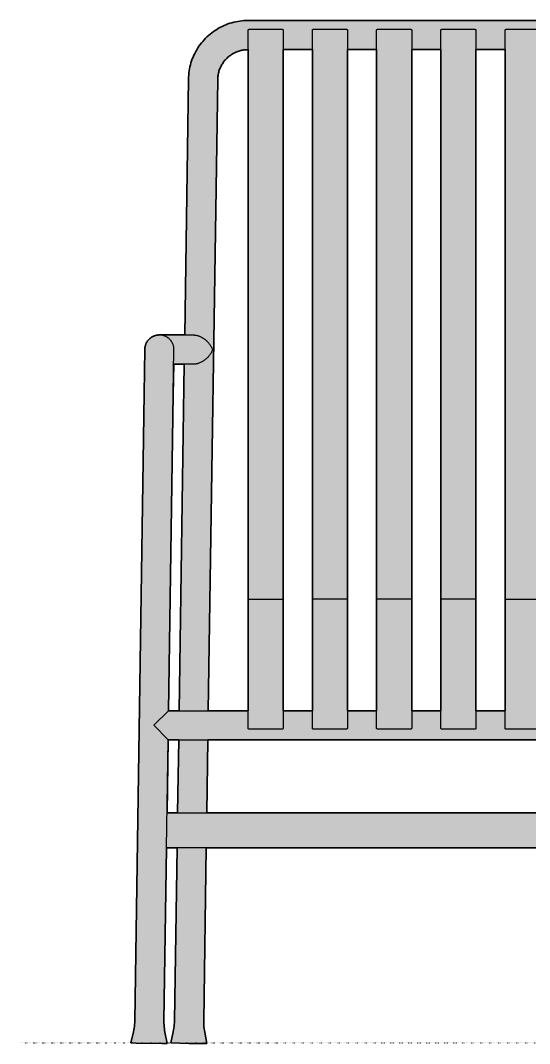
# Model space of a CAD drawing. Header units: millimetres. Extents: x 0 to 2086, y -1158 to 876.
# Drawn here: x 0 to 436, y -1 to 876 of the extents above; entities that cross this region are included whole.
import ezdxf

# ---------------------------------------------------------------- set-up
doc = ezdxf.new("R2010")
doc.units = ezdxf.units.MM
doc.linetypes.add('Dots', pattern=[1, 0, -1])
doc.layers.add('Blocks', color=7, linetype='Continuous')
doc.layers.add('Blocks$Fill', color=7, linetype='Continuous', true_color=0xffffff)
for name, color, linetype, lineweight, true_color in [('Blocks$Inner', 7, 'Continuous', 25, 0x007f00), ('Blocks$Outline', 7, 'Continuous', 35, 0xff3f3f), ('Groud', 7, 'Dots', 25, 0x243775)]:
    doc.layers.add(name, color=color, linetype=linetype, lineweight=lineweight, true_color=true_color)

# ---------------------------------------------------------------- blocks, each defined once
blk = doc.blocks.new('Palissade Lounge Chair High Front')
at = {"layer": 'Blocks$Fill'}
h = blk.add_hatch(color=256, dxfattribs=at)
h.paths.add_polyline_path([(194.78, 875.7), (719.78, 875.7), (721.54, 875.67), (723.3, 875.58), (725.06, 875.43), (726.81, 875.22), (728.55, 874.94), (730.28, 874.61), (732, 874.22), (733.71, 873.77), (735.39, 873.25), (737.06, 872.69), (738.71, 872.06), (740.34, 871.38), (741.94, 870.64), (743.51, 869.85), (745.06, 869), (746.58, 868.1), (748.06, 867.15), (749.51, 866.14), (750.93, 865.09), (752.3, 863.99), (753.64, 862.84), (754.94, 861.65), (756.2, 860.41), (757.41, 859.13), (758.58, 857.81), (759.7, 856.45), (760.77, 855.05), (761.79, 853.61), (762.77, 852.14), (763.69, 850.64), (764.56, 849.11), (765.38, 847.55), (766.14, 845.96), (766.85, 844.34), (767.5, 842.7), (768.09, 841.04), (768.63, 839.36), (769.11, 837.66), (769.52, 835.95), (769.88, 834.22), (770.18, 832.49), (770.42, 830.74), (770.6, 828.99), (770.72, 827.23), (770.77, 825.46), (774.02, 606.34), (792.07, 606.34), (795.52, 606.34), (795.71, 606.34), (796.07, 606.33), (796.44, 606.32), (796.8, 606.29), (797.17, 606.25), (797.53, 606.2), (797.95, 606.13), (798.37, 606.05), (798.79, 605.95), (799.21, 605.84), (799.62, 605.71), (800.02, 605.57), (800.42, 605.41), (800.82, 605.24), (801.21, 605.06), (801.59, 604.87), (801.97, 604.66), (802.34, 604.44), (802.7, 604.2), (803.05, 603.96), (803.39, 603.7), (803.73, 603.43), (804.05, 603.15), (804.37, 602.85), (804.67, 602.55), (804.97, 602.24), (805.25, 601.91), (805.52, 601.58), (805.78, 601.24), (806.03, 600.89), (806.27, 600.53), (806.49, 600.16), (806.7, 599.79), (806.9, 599.41), (807.08, 599.02), (807.26, 598.63), (807.41, 598.23), (807.56, 597.82), (807.69, 597.41), (807.8, 597), (807.9, 596.58), (807.99, 596.16), (808.06, 595.73), (808.12, 595.31), (808.17, 594.88), (808.19, 594.45), (808.21, 594.02), (808.77, 556.1), (816.74, 19.02), (816.79, 17.43), (816.9, 15.83), (817.06, 14.25), (817.28, 12.67), (817.55, 11.1), (817.87, 9.54), (820.02, 0.07), (820.02, 0.06), (820.02, 0.06), (820.01, 0.06), (820.01, 0.06), (820.01, 0.06), (820, 0.06), (820, 0.05), (819.99, 0.05), (819.99, 0.05), (819.97, 0.05), (819.96, 0.05), (819.92, 0.04), (819.88, 0.03), (819.76, 0.02), (819.42, 0), (818.93, -0.03), (815.48, -0.16), (793.57, -0.49), (790.11, -0.46), (789.62, -0.45), (789.28, -0.43), (789.17, -0.42), (789.12, -0.42), (789.09, -0.41), (789.07, -0.41), (789.06, -0.41), (789.05, -0.41), (789.05, -0.4), (789.04, -0.4), (789.04, -0.4), (789.04, -0.4), (789.03, -0.4), (789.03, -0.4), (789.03, -0.4), (789.02, -0.39), (789.03, -0.39), (790.89, 9.14), (791.17, 10.71), (791.39, 12.28), (791.56, 13.87), (791.68, 15.46), (791.74, 17.05), (791.74, 18.65), (789.54, 167.05), (780.54, 167.05), (782.74, 19.02), (782.79, 17.43), (782.9, 15.83), (783.06, 14.25), (783.27, 12.67), (783.55, 11.1), (783.87, 9.54), (786.02, 0.07), (778.27, -0.28), (770.52, -0.39), (762.77, -0.51), (755.02, -0.39), (756.89, 9.14), (757.17, 10.71), (757.39, 12.28), (757.56, 13.87), (757.68, 15.46), (757.74, 17.05), (757.74, 18.65), (755.54, 167.05), (568.07, 167.05), (557.28, 167.05), (357.28, 167.05), (346.49, 167.05), (159.02, 167.05), (156.82, 18.65), (156.82, 17.05), (156.88, 15.46), (157, 13.87), (157.17, 12.28), (157.39, 10.71), (157.67, 9.14), (159.54, -0.39), (151.79, -0.51), (144.04, -0.39), (136.28, -0.28), (128.54, 0.07), (130.69, 9.54), (131.01, 11.1), (131.28, 12.67), (131.5, 14.25), (131.66, 15.83), (131.77, 17.43), (131.82, 19.02), (134.02, 167.05), (125.02, 167.05), (122.82, 18.65), (122.82, 17.05), (122.88, 15.46), (122.99, 13.87), (123.16, 12.28), (123.39, 10.71), (123.67, 9.14), (125.53, -0.39), (125.53, -0.4), (125.53, -0.4), (125.53, -0.4), (125.52, -0.4), (125.52, -0.4), (125.51, -0.4), (125.51, -0.4), (125.5, -0.41), (125.5, -0.41), (125.49, -0.41), (125.47, -0.41), (125.44, -0.42), (125.39, -0.42), (125.28, -0.43), (124.94, -0.45), (124.45, -0.46), (120.99, -0.49), (99.07, -0.16), (95.62, -0.03), (95.14, 0), (94.8, 0.02), (94.68, 0.03), (94.64, 0.04), (94.6, 0.05), (94.59, 0.05), (94.57, 0.05), (94.57, 0.05), (94.56, 0.05), (94.56, 0.06), (94.55, 0.06), (94.55, 0.06), (94.55, 0.06), (94.54, 0.06), (94.54, 0.06), (94.54, 0.06), (94.54, 0.07), (96.69, 9.54), (97.01, 11.1), (97.28, 12.67), (97.5, 14.25), (97.66, 15.83), (97.77, 17.43), (97.82, 19.02), (105.79, 556.1), (106.35, 594.02), (106.37, 594.45), (106.39, 594.88), (106.44, 595.31), (106.49, 595.73), (106.57, 596.16), (106.65, 596.58), (106.76, 597), (106.87, 597.41), (107, 597.82), (107.15, 598.23), (107.3, 598.63), (107.47, 599.02), (107.66, 599.41), (107.86, 599.79), (108.07, 600.16), (108.29, 600.53), (108.53, 600.89), (108.78, 601.24), (109.04, 601.58), (109.31, 601.91), (109.59, 602.24), (109.89, 602.55), (110.19, 602.85), (110.51, 603.15), (110.83, 603.43), (111.17, 603.7), (111.51, 603.96), (111.86, 604.2), (112.22, 604.44), (112.59, 604.66), (112.97, 604.87), (113.35, 605.06), (113.74, 605.24), (114.13, 605.41), (114.54, 605.57), (114.94, 605.71), (115.35, 605.84), (115.77, 605.95), (116.18, 606.05), (116.61, 606.13), (117.03, 606.2), (117.39, 606.25), (117.76, 606.29), (118.12, 606.32), (118.48, 606.33), (118.85, 606.34), (122.49, 606.34), (140.53, 606.34), (143.79, 825.46), (143.84, 827.23), (143.96, 828.99), (144.14, 830.74), (144.38, 832.49), (144.68, 834.22), (145.03, 835.95), (145.45, 837.66), (145.93, 839.36), (146.47, 841.04), (147.06, 842.7), (147.71, 844.34), (148.42, 845.96), (149.18, 847.55), (150, 849.11), (150.87, 850.64), (151.79, 852.14), (152.76, 853.61), (153.79, 855.05), (154.86, 856.45), (155.98, 857.81), (157.15, 859.13), (158.36, 860.41), (159.62, 861.65), (160.92, 862.84), (162.26, 863.99), (163.63, 865.09), (165.05, 866.14), (166.5, 867.15), (167.98, 868.1), (169.5, 869), (171.05, 869.85), (172.62, 870.64), (174.22, 871.38), (175.85, 872.06), (177.5, 872.69), (179.16, 873.25), (180.85, 873.77), (182.56, 874.22), (184.28, 874.61), (186.01, 874.94), (187.75, 875.22), (189.5, 875.43), (191.26, 875.58), (193.02, 875.67)], flags=0)
h.paths.add_polyline_path([(135.39, 259.55), (126.39, 259.55), (125.46, 197.05), (134.46, 197.05)], flags=0)
h.paths.add_polyline_path([(135.76, 284.55), (140.16, 581.34), (131.17, 581.34), (130.79, 555.73), (126.76, 284.55)], flags=0)
h.paths.add_polyline_path([(788.17, 259.55), (779.17, 259.55), (780.1, 197.05), (789.1, 197.05)], flags=0)
h.paths.add_polyline_path([(778.8, 284.55), (787.8, 284.55), (783.77, 555.73), (783.39, 581.34), (774.4, 581.34)], flags=0)
h.paths.add_polyline_path([(753.8, 284.55), (745.78, 825.09), (745.75, 825.99), (745.69, 826.89), (745.6, 827.78), (745.47, 828.67), (745.32, 829.56), (745.14, 830.44), (744.93, 831.31), (744.68, 832.18), (744.41, 833.03), (744.11, 833.88), (743.77, 834.72), (743.41, 835.54), (743.03, 836.35), (742.61, 837.15), (742.17, 837.93), (741.7, 838.69), (741.2, 839.44), (740.68, 840.18), (740.13, 840.89), (739.56, 841.58), (738.96, 842.26), (738.34, 842.91), (737.7, 843.54), (737.04, 844.15), (736.36, 844.73), (735.66, 845.29), (734.94, 845.83), (734.2, 846.34), (733.44, 846.83), (732.67, 847.29), (731.88, 847.72), (731.08, 848.12), (730.26, 848.5), (729.43, 848.85), (728.59, 849.17), (727.74, 849.46), (726.88, 849.72), (726.01, 849.95), (725.13, 850.15), (724.25, 850.32), (723.36, 850.46), (722.47, 850.56), (721.58, 850.64), (720.68, 850.69), (719.78, 850.7), (719.78, 284.55)], flags=0)
h.paths.add_polyline_path([(664.78, 850.7), (664.78, 284.55), (689.78, 284.55), (689.78, 380.15), (689.78, 850.7)], flags=0)
h.paths.add_polyline_path([(634.78, 284.55), (634.78, 380.15), (634.78, 850.7), (609.78, 850.7), (609.78, 284.55)], flags=0)
h.paths.add_polyline_path([(579.78, 284.55), (579.78, 380.15), (579.78, 850.7), (554.78, 850.7), (554.78, 284.55)], flags=0)
h.paths.add_polyline_path([(524.78, 284.55), (524.78, 380.14), (524.78, 380.15), (524.78, 850.7), (499.78, 850.7), (499.78, 284.55)], flags=0)
h.paths.add_polyline_path([(469.78, 284.55), (469.78, 380.15), (469.78, 850.7), (444.78, 850.7), (444.78, 284.55)], flags=0)
h.paths.add_polyline_path([(389.78, 284.55), (414.78, 284.55), (414.78, 380.14), (414.78, 380.15), (414.78, 850.7), (389.78, 850.7)], flags=0)
h.paths.add_polyline_path([(359.78, 284.55), (359.78, 380.14), (359.78, 380.15), (359.78, 850.7), (334.78, 850.7), (334.78, 284.55)], flags=0)
h.paths.add_polyline_path([(279.78, 284.55), (304.78, 284.55), (304.78, 380.14), (304.78, 380.15), (304.78, 850.7), (279.78, 850.7)], flags=0)
h.paths.add_polyline_path([(224.78, 284.55), (249.78, 284.55), (249.78, 380.14), (249.78, 380.15), (249.78, 850.7), (224.78, 850.7)], flags=0)
h.paths.add_polyline_path([(194.78, 380.14), (194.78, 380.15), (194.78, 850.7), (193.88, 850.69), (192.98, 850.64), (192.09, 850.56), (191.2, 850.46), (190.31, 850.32), (189.42, 850.15), (188.55, 849.95), (187.68, 849.72), (186.82, 849.46), (185.97, 849.17), (185.13, 848.85), (184.3, 848.5), (183.48, 848.12), (182.68, 847.72), (181.89, 847.29), (181.12, 846.83), (180.36, 846.34), (179.62, 845.83), (178.9, 845.29), (178.2, 844.73), (177.52, 844.15), (176.86, 843.54), (176.21, 842.91), (175.6, 842.26), (175, 841.58), (174.43, 840.89), (173.88, 840.18), (173.36, 839.44), (172.86, 838.69), (172.39, 837.93), (171.95, 837.15), (171.53, 836.35), (171.14, 835.54), (170.78, 834.72), (170.45, 833.88), (170.15, 833.03), (169.88, 832.18), (169.63, 831.31), (169.42, 830.44), (169.24, 829.56), (169.08, 828.67), (168.96, 827.78), (168.87, 826.89), (168.81, 825.99), (168.78, 825.09), (160.76, 284.55), (194.78, 284.55)], flags=0)
h.paths.add_polyline_path([(159.46, 197.05), (346.49, 197.05), (357.28, 197.05), (557.28, 197.05), (568.07, 197.05), (755.09, 197.05), (754.17, 259.55), (160.39, 259.55)], flags=0)
at = {"layer": 'Blocks$Inner'}
for p, q in [((249.78, 850.7), (224.78, 850.7)), ((304.78, 850.7), (279.78, 850.7)), ((359.78, 850.7), (334.78, 850.7)), ((414.78, 850.7), (389.78, 850.7)), ((135.76, 284.55), (140.16, 581.34)), ((194.78, 380.15), (224.78, 380.15)), ((249.78, 284.55), (224.78, 284.55)), ((304.78, 284.55), (279.78, 284.55)), ((359.78, 284.55), (334.78, 284.55)), ((414.78, 284.55), (389.78, 284.55)), ((134.46, 197.05), (135.39, 259.55)), ((160.39, 259.55), (159.46, 197.05))]:
    blk.add_line(p, q, dxfattribs=at)
for points in [[(140.53, 606.34), (143.79, 825.46), (143.84, 827.23), (143.96, 828.99), (144.14, 830.74), (144.38, 832.49), (144.68, 834.22), (145.03, 835.95), (145.45, 837.66), (145.93, 839.36), (146.47, 841.04), (147.06, 842.7), (147.71, 844.34), (148.42, 845.96), (149.18, 847.55), (150, 849.11), (150.87, 850.64), (151.79, 852.14), (152.76, 853.61), (153.79, 855.05), (154.86, 856.45), (155.98, 857.81), (157.15, 859.13), (158.36, 860.41), (159.62, 861.65), (160.92, 862.84), (162.26, 863.99), (163.63, 865.09), (165.05, 866.14), (166.5, 867.15), (167.98, 868.1), (169.5, 869), (171.05, 869.85), (172.62, 870.64), (174.22, 871.38), (175.85, 872.06), (177.5, 872.69), (179.16, 873.25), (180.85, 873.77), (182.56, 874.22), (184.28, 874.61), (186.01, 874.94), (187.75, 875.22), (189.5, 875.43), (191.26, 875.58), (193.02, 875.67), (194.78, 875.7), (719.78, 875.7)], [(279.78, 380.15), (249.78, 380.15), (249.78, 380.14), (249.78, 867.2), (249.78, 867.24), (249.78, 867.27), (249.78, 867.31), (249.79, 867.34), (249.79, 867.37), (249.8, 867.41), (249.81, 867.44), (249.82, 867.47), (249.83, 867.51), (249.84, 867.54), (249.85, 867.57), (249.86, 867.6), (249.88, 867.63), (249.89, 867.66), (249.91, 867.69), (249.93, 867.72), (249.94, 867.75), (249.96, 867.78), (249.98, 867.81), (250, 867.83), (250.03, 867.86), (250.05, 867.89), (250.07, 867.91), (250.1, 867.93), (250.12, 867.96), (250.15, 867.98), (250.18, 868), (250.2, 868.02), (250.23, 868.04), (250.26, 868.06), (250.29, 868.08), (250.32, 868.09), (250.35, 868.11), (250.38, 868.12), (250.41, 868.13), (250.44, 868.15), (250.48, 868.16), (250.51, 868.17), (250.54, 868.18), (250.58, 868.18), (250.61, 868.19), (250.64, 868.19), (250.68, 868.2), (250.71, 868.2), (250.75, 868.2), (250.78, 868.2), (278.78, 868.2), (278.81, 868.2), (278.85, 868.2), (278.88, 868.2), (278.92, 868.19), (278.95, 868.19), (278.98, 868.18), (279.02, 868.18), (279.05, 868.17), (279.08, 868.16), (279.11, 868.15), (279.15, 868.13), (279.18, 868.12), (279.21, 868.11), (279.24, 868.09), (279.27, 868.08), (279.3, 868.06), (279.33, 868.04), (279.36, 868.02), (279.38, 868), (279.41, 867.98), (279.44, 867.96), (279.46, 867.93), (279.49, 867.91), (279.51, 867.89), (279.53, 867.86), (279.56, 867.83), (279.58, 867.81), (279.6, 867.78), (279.62, 867.75), (279.63, 867.72), (279.65, 867.69), (279.67, 867.66), (279.68, 867.63), (279.7, 867.6), (279.71, 867.57), (279.72, 867.54), (279.73, 867.51), (279.74, 867.47), (279.75, 867.44), (279.76, 867.41), (279.76, 867.37), (279.77, 867.34), (279.77, 867.31), (279.78, 867.27), (279.78, 867.24), (279.78, 867.2), (279.78, 269.66), (279.78, 269.63), (279.78, 269.6), (279.77, 269.56), (279.77, 269.53), (279.76, 269.49), (279.76, 269.46), (279.75, 269.43), (279.74, 269.39), (279.73, 269.36), (279.72, 269.33), (279.71, 269.3), (279.7, 269.27), (279.68, 269.23), (279.67, 269.2), (279.65, 269.17), (279.63, 269.14), (279.62, 269.12), (279.6, 269.09), (279.58, 269.06), (279.56, 269.03), (279.53, 269.01), (279.51, 268.98), (279.49, 268.96), (279.46, 268.93), (279.44, 268.91), (279.41, 268.89), (279.38, 268.87), (279.36, 268.85), (279.33, 268.83), (279.3, 268.81), (279.27, 268.79), (279.24, 268.78), (279.21, 268.76), (279.18, 268.75), (279.15, 268.73), (279.11, 268.72), (279.08, 268.71), (279.05, 268.7), (279.02, 268.69), (278.98, 268.68), (278.95, 268.68), (278.92, 268.67), (278.88, 268.67), (278.85, 268.67), (278.81, 268.66), (278.78, 268.66), (250.78, 268.66), (250.75, 268.66), (250.71, 268.67), (250.68, 268.67), (250.64, 268.67), (250.61, 268.68), (250.58, 268.68), (250.54, 268.69), (250.51, 268.7), (250.48, 268.71), (250.44, 268.72), (250.41, 268.73), (250.38, 268.75), (250.35, 268.76), (250.32, 268.78), (250.29, 268.79), (250.26, 268.81), (250.23, 268.83), (250.2, 268.85), (250.18, 268.87), (250.15, 268.89), (250.12, 268.91), (250.1, 268.93), (250.07, 268.96), (250.05, 268.98), (250.03, 269.01), (250, 269.03), (249.98, 269.06), (249.96, 269.09), (249.94, 269.12), (249.93, 269.14), (249.91, 269.17), (249.89, 269.2), (249.88, 269.23), (249.86, 269.27), (249.85, 269.3), (249.84, 269.33), (249.83, 269.36), (249.82, 269.39), (249.81, 269.43), (249.8, 269.46), (249.79, 269.49), (249.79, 269.53), (249.78, 269.56), (249.78, 269.6), (249.78, 269.63), (249.78, 269.66), (249.78, 380.15)], [(334.78, 380.15), (304.78, 380.15), (304.78, 380.14), (304.78, 867.2), (304.78, 867.24), (304.78, 867.27), (304.78, 867.31), (304.79, 867.34), (304.79, 867.37), (304.8, 867.41), (304.81, 867.44), (304.82, 867.47), (304.83, 867.51), (304.84, 867.54), (304.85, 867.57), (304.86, 867.6), (304.88, 867.63), (304.89, 867.66), (304.91, 867.69), (304.93, 867.72), (304.94, 867.75), (304.96, 867.78), (304.98, 867.81), (305, 867.83), (305.03, 867.86), (305.05, 867.89), (305.07, 867.91), (305.1, 867.93), (305.12, 867.96), (305.15, 867.98), (305.18, 868), (305.2, 868.02), (305.23, 868.04), (305.26, 868.06), (305.29, 868.08), (305.32, 868.09), (305.35, 868.11), (305.38, 868.12), (305.41, 868.13), (305.44, 868.15), (305.48, 868.16), (305.51, 868.17), (305.54, 868.18), (305.58, 868.18), (305.61, 868.19), (305.64, 868.19), (305.68, 868.2), (305.71, 868.2), (305.75, 868.2), (305.78, 868.2), (333.78, 868.2), (333.81, 868.2), (333.85, 868.2), (333.88, 868.2), (333.92, 868.19), (333.95, 868.19), (333.98, 868.18), (334.02, 868.18), (334.05, 868.17), (334.08, 868.16), (334.11, 868.15), (334.15, 868.13), (334.18, 868.12), (334.21, 868.11), (334.24, 868.09), (334.27, 868.08), (334.3, 868.06), (334.33, 868.04), (334.36, 868.02), (334.38, 868), (334.41, 867.98), (334.44, 867.96), (334.46, 867.93), (334.49, 867.91), (334.51, 867.89), (334.53, 867.86), (334.56, 867.83), (334.58, 867.81), (334.6, 867.78), (334.62, 867.75), (334.63, 867.72), (334.65, 867.69), (334.67, 867.66), (334.68, 867.63), (334.7, 867.6), (334.71, 867.57), (334.72, 867.54), (334.73, 867.51), (334.74, 867.47), (334.75, 867.44), (334.76, 867.41), (334.76, 867.37), (334.77, 867.34), (334.77, 867.31), (334.78, 867.27), (334.78, 867.24), (334.78, 867.2), (334.78, 269.66), (334.78, 269.63), (334.78, 269.6), (334.77, 269.56), (334.77, 269.53), (334.76, 269.49), (334.76, 269.46), (334.75, 269.43), (334.74, 269.39), (334.73, 269.36), (334.72, 269.33), (334.71, 269.3), (334.7, 269.27), (334.68, 269.23), (334.67, 269.2), (334.65, 269.17), (334.63, 269.14), (334.62, 269.12), (334.6, 269.09), (334.58, 269.06), (334.56, 269.03), (334.53, 269.01), (334.51, 268.98), (334.49, 268.96), (334.46, 268.93), (334.44, 268.91), (334.41, 268.89), (334.38, 268.87), (334.36, 268.85), (334.33, 268.83), (334.3, 268.81), (334.27, 268.79), (334.24, 268.78), (334.21, 268.76), (334.18, 268.75), (334.15, 268.73), (334.11, 268.72), (334.08, 268.71), (334.05, 268.7), (334.02, 268.69), (333.98, 268.68), (333.95, 268.68), (333.92, 268.67), (333.88, 268.67), (333.85, 268.67), (333.81, 268.66), (333.78, 268.66), (305.78, 268.66), (305.75, 268.66), (305.71, 268.67), (305.68, 268.67), (305.64, 268.67), (305.61, 268.68), (305.58, 268.68), (305.54, 268.69), (305.51, 268.7), (305.48, 268.71), (305.44, 268.72), (305.41, 268.73), (305.38, 268.75), (305.35, 268.76), (305.32, 268.78), (305.29, 268.79), (305.26, 268.81), (305.23, 268.83), (305.2, 268.85), (305.18, 268.87), (305.15, 268.89), (305.12, 268.91), (305.1, 268.93), (305.07, 268.96), (305.05, 268.98), (305.03, 269.01), (305, 269.03), (304.98, 269.06), (304.96, 269.09), (304.94, 269.12), (304.93, 269.14), (304.91, 269.17), (304.89, 269.2), (304.88, 269.23), (304.86, 269.27), (304.85, 269.3), (304.84, 269.33), (304.83, 269.36), (304.82, 269.39), (304.81, 269.43), (304.8, 269.46), (304.79, 269.49), (304.79, 269.53), (304.78, 269.56), (304.78, 269.6), (304.78, 269.63), (304.78, 269.66), (304.78, 380.15)], [(389.78, 380.15), (359.78, 380.15), (359.78, 380.14), (359.78, 867.2), (359.78, 867.24), (359.78, 867.27), (359.78, 867.31), (359.79, 867.34), (359.79, 867.37), (359.8, 867.41), (359.81, 867.44), (359.82, 867.47), (359.83, 867.51), (359.84, 867.54), (359.85, 867.57), (359.86, 867.6), (359.88, 867.63), (359.89, 867.66), (359.91, 867.69), (359.93, 867.72), (359.94, 867.75), (359.96, 867.78), (359.98, 867.81), (360, 867.83), (360.03, 867.86), (360.05, 867.89), (360.07, 867.91), (360.1, 867.93), (360.12, 867.96), (360.15, 867.98), (360.18, 868), (360.2, 868.02), (360.23, 868.04), (360.26, 868.06), (360.29, 868.08), (360.32, 868.09), (360.35, 868.11), (360.38, 868.12), (360.41, 868.13), (360.44, 868.15), (360.48, 868.16), (360.51, 868.17), (360.54, 868.18), (360.58, 868.18), (360.61, 868.19), (360.64, 868.19), (360.68, 868.2), (360.71, 868.2), (360.75, 868.2), (360.78, 868.2), (388.78, 868.2), (388.81, 868.2), (388.85, 868.2), (388.88, 868.2), (388.92, 868.19), (388.95, 868.19), (388.98, 868.18), (389.02, 868.18), (389.05, 868.17), (389.08, 868.16), (389.11, 868.15), (389.15, 868.13), (389.18, 868.12), (389.21, 868.11), (389.24, 868.09), (389.27, 868.08), (389.3, 868.06), (389.33, 868.04), (389.36, 868.02), (389.38, 868), (389.41, 867.98), (389.44, 867.96), (389.46, 867.93), (389.49, 867.91), (389.51, 867.89), (389.53, 867.86), (389.56, 867.83), (389.58, 867.81), (389.6, 867.78), (389.62, 867.75), (389.63, 867.72), (389.65, 867.69), (389.67, 867.66), (389.68, 867.63), (389.7, 867.6), (389.71, 867.57), (389.72, 867.54), (389.73, 867.51), (389.74, 867.47), (389.75, 867.44), (389.76, 867.41), (389.76, 867.37), (389.77, 867.34), (389.77, 867.31), (389.78, 867.27), (389.78, 867.24), (389.78, 867.2), (389.78, 269.66), (389.78, 269.63), (389.78, 269.6), (389.77, 269.56), (389.77, 269.53), (389.76, 269.49), (389.76, 269.46), (389.75, 269.43), (389.74, 269.39), (389.73, 269.36), (389.72, 269.33), (389.71, 269.3), (389.7, 269.27), (389.68, 269.23), (389.67, 269.2), (389.65, 269.17), (389.63, 269.14), (389.62, 269.12), (389.6, 269.09), (389.58, 269.06), (389.56, 269.03), (389.53, 269.01), (389.51, 268.98), (389.49, 268.96), (389.46, 268.93), (389.44, 268.91), (389.41, 268.89), (389.38, 268.87), (389.36, 268.85), (389.33, 268.83), (389.3, 268.81), (389.27, 268.79), (389.24, 268.78), (389.21, 268.76), (389.18, 268.75), (389.15, 268.73), (389.11, 268.72), (389.08, 268.71), (389.05, 268.7), (389.02, 268.69), (388.98, 268.68), (388.95, 268.68), (388.92, 268.67), (388.88, 268.67), (388.85, 268.67), (388.81, 268.66), (388.78, 268.66), (360.78, 268.66), (360.75, 268.66), (360.71, 268.67), (360.68, 268.67), (360.64, 268.67), (360.61, 268.68), (360.58, 268.68), (360.54, 268.69), (360.51, 268.7), (360.48, 268.71), (360.44, 268.72), (360.41, 268.73), (360.38, 268.75), (360.35, 268.76), (360.32, 268.78), (360.29, 268.79), (360.26, 268.81), (360.23, 268.83), (360.2, 268.85), (360.18, 268.87), (360.15, 268.89), (360.12, 268.91), (360.1, 268.93), (360.07, 268.96), (360.05, 268.98), (360.03, 269.01), (360, 269.03), (359.98, 269.06), (359.96, 269.09), (359.94, 269.12), (359.93, 269.14), (359.91, 269.17), (359.89, 269.2), (359.88, 269.23), (359.86, 269.27), (359.85, 269.3), (359.84, 269.33), (359.83, 269.36), (359.82, 269.39), (359.81, 269.43), (359.8, 269.46), (359.79, 269.49), (359.79, 269.53), (359.78, 269.56), (359.78, 269.6), (359.78, 269.63), (359.78, 269.66), (359.78, 380.15)], [(414.78, 380.15), (414.78, 380.14), (414.78, 867.2), (414.78, 867.24), (414.78, 867.27), (414.78, 867.31), (414.79, 867.34), (414.79, 867.37), (414.8, 867.41), (414.81, 867.44), (414.82, 867.47), (414.83, 867.51), (414.84, 867.54), (414.85, 867.57), (414.86, 867.6), (414.88, 867.63), (414.89, 867.66), (414.91, 867.69), (414.93, 867.72), (414.94, 867.75), (414.96, 867.78), (414.98, 867.81), (415, 867.83), (415.03, 867.86), (415.05, 867.89), (415.07, 867.91), (415.1, 867.93), (415.12, 867.96), (415.15, 867.98), (415.18, 868), (415.2, 868.02), (415.23, 868.04), (415.26, 868.06), (415.29, 868.08), (415.32, 868.09), (415.35, 868.11), (415.38, 868.12), (415.41, 868.13), (415.44, 868.15), (415.48, 868.16), (415.51, 868.17), (415.54, 868.18), (415.58, 868.18), (415.61, 868.19), (415.64, 868.19), (415.68, 868.2), (415.71, 868.2), (415.75, 868.2), (415.78, 868.2), (443.78, 868.2)], [(443.78, 268.66), (415.78, 268.66), (415.75, 268.66), (415.71, 268.67), (415.68, 268.67), (415.64, 268.67), (415.61, 268.68), (415.58, 268.68), (415.54, 268.69), (415.51, 268.7), (415.48, 268.71), (415.44, 268.72), (415.41, 268.73), (415.38, 268.75), (415.35, 268.76), (415.32, 268.78), (415.29, 268.79), (415.26, 268.81), (415.23, 268.83), (415.2, 268.85), (415.18, 268.87), (415.15, 268.89), (415.12, 268.91), (415.1, 268.93), (415.07, 268.96), (415.05, 268.98), (415.03, 269.01), (415, 269.03), (414.98, 269.06), (414.96, 269.09), (414.94, 269.12), (414.93, 269.14), (414.91, 269.17), (414.89, 269.2), (414.88, 269.23), (414.86, 269.27), (414.85, 269.3), (414.84, 269.33), (414.83, 269.36), (414.82, 269.39), (414.81, 269.43), (414.8, 269.46), (414.79, 269.49), (414.79, 269.53), (414.78, 269.56), (414.78, 269.6), (414.78, 269.63), (414.78, 269.66), (414.78, 380.15), (444.78, 380.15)], [(194.78, 850.7), (193.88, 850.69), (192.98, 850.64), (192.09, 850.56), (191.2, 850.46), (190.31, 850.32), (189.42, 850.15), (188.55, 849.95), (187.68, 849.72), (186.82, 849.46), (185.97, 849.17), (185.13, 848.85), (184.3, 848.5), (183.48, 848.12), (182.68, 847.72), (181.89, 847.29), (181.12, 846.83), (180.36, 846.34), (179.62, 845.83), (178.9, 845.29), (178.2, 844.73), (177.52, 844.15), (176.86, 843.54), (176.21, 842.91), (175.6, 842.26), (175, 841.58), (174.43, 840.89), (173.88, 840.18), (173.36, 839.44), (172.86, 838.69), (172.39, 837.93), (171.95, 837.15), (171.53, 836.35), (171.14, 835.54), (170.78, 834.72), (170.45, 833.88), (170.15, 833.03), (169.88, 832.18), (169.63, 831.31), (169.42, 830.44), (169.24, 829.56), (169.08, 828.67), (168.96, 827.78), (168.87, 826.89), (168.81, 825.99), (168.78, 825.09), (160.76, 284.55)], [(94.54, 0.07), (96.69, 9.54), (97.01, 11.1), (97.28, 12.67), (97.5, 14.25), (97.66, 15.83), (97.77, 17.43), (97.82, 19.02), (105.79, 556.1), (106.35, 594.02), (106.37, 594.45), (106.39, 594.88), (106.44, 595.31), (106.49, 595.73), (106.57, 596.16), (106.65, 596.58), (106.76, 597), (106.87, 597.41), (107, 597.82), (107.15, 598.23), (107.3, 598.63), (107.47, 599.02), (107.66, 599.41), (107.86, 599.79), (108.07, 600.16), (108.29, 600.53), (108.53, 600.89), (108.78, 601.24), (109.04, 601.58), (109.31, 601.91), (109.59, 602.24), (109.89, 602.55), (110.19, 602.85), (110.51, 603.15), (110.83, 603.43), (111.17, 603.7), (111.51, 603.96), (111.86, 604.2), (112.22, 604.44), (112.59, 604.66), (112.97, 604.87), (113.35, 605.06), (113.74, 605.24), (114.13, 605.41), (114.54, 605.57), (114.94, 605.71), (115.35, 605.84), (115.77, 605.95), (116.18, 606.05), (116.61, 606.13), (117.03, 606.2), (117.39, 606.25), (117.76, 606.29), (118.12, 606.32), (118.48, 606.33), (118.85, 606.34), (122.49, 606.34), (148.13, 606.34), (148.59, 606.32), (149.04, 606.29), (149.5, 606.25), (149.95, 606.18), (150.4, 606.11), (150.85, 606.02), (151.29, 605.91), (151.73, 605.79), (152.17, 605.65), (152.6, 605.5), (153.02, 605.33), (153.68, 605.04), (154.33, 604.73), (154.97, 604.4), (155.6, 604.04), (156.21, 603.67), (156.81, 603.27), (157.4, 602.85), (157.97, 602.41), (158.53, 601.95), (159.07, 601.48), (159.59, 600.98), (160.09, 600.47), (160.58, 599.94), (161.05, 599.39), (161.5, 598.83), (161.93, 598.25), (162.34, 597.66), (162.73, 597.05), (163.1, 596.43), (163.44, 595.8), (163.77, 595.16), (164.07, 594.5), (164.35, 593.84), (164.44, 593.6), (164.16, 592.95), (163.86, 592.32), (163.54, 591.69), (163.19, 591.08), (162.83, 590.48), (162.45, 589.89), (162.04, 589.31), (161.62, 588.75), (161.18, 588.2), (160.72, 587.67), (160.24, 587.16), (159.74, 586.66), (159.23, 586.18), (158.7, 585.71), (158.16, 585.27), (157.6, 584.84), (157.03, 584.43), (156.44, 584.05), (155.84, 583.68), (155.23, 583.33), (154.61, 583.01), (153.98, 582.7), (153.33, 582.42), (152.68, 582.16), (152.25, 582.01), (151.81, 581.88), (151.37, 581.75), (150.93, 581.65), (150.48, 581.56), (150.03, 581.48), (149.57, 581.42), (149.12, 581.38), (148.66, 581.35), (148.21, 581.34), (131.17, 581.34)], [(126.76, 284.54), (130.79, 555.73), (131.35, 593.65), (131.35, 594.08), (131.33, 594.51), (131.3, 594.94), (131.26, 595.37), (131.2, 595.79), (131.12, 596.22), (131.03, 596.64), (130.93, 597.05), (130.81, 597.47), (130.68, 597.88), (130.53, 598.28), (130.37, 598.68), (130.2, 599.07), (130.01, 599.46), (129.81, 599.84), (129.6, 600.21), (129.38, 600.58), (129.14, 600.94), (128.89, 601.29), (128.63, 601.63), (128.35, 601.96), (128.07, 602.28), (127.77, 602.59), (127.46, 602.89), (127.15, 603.19), (126.82, 603.47), (126.49, 603.73), (126.14, 603.99), (125.79, 604.24), (125.43, 604.47), (125.06, 604.69), (124.68, 604.89), (124.3, 605.09), (123.91, 605.27), (123.51, 605.44), (123.11, 605.59), (122.7, 605.73), (122.29, 605.85), (121.88, 605.97), (121.46, 606.06), (121.04, 606.14), (120.64, 606.21), (120.24, 606.26), (119.84, 606.3), (119.44, 606.32), (119.04, 606.34), (118.85, 606.34)], [(126.39, 259.55), (114.26, 272.05), (114.08, 272.23), (126.76, 284.55), (194.78, 284.55)], [(125.53, -0.39), (123.67, 9.14), (123.39, 10.71), (123.16, 12.28), (122.99, 13.87), (122.88, 15.46), (122.82, 17.05), (122.82, 18.65), (126.39, 259.55), (788.17, 259.55)], [(125.46, 197.05), (346.49, 197.05), (357.28, 197.05), (557.28, 197.05), (568.07, 197.05), (789.1, 197.05)], [(789.54, 167.05), (568.07, 167.05), (557.28, 167.05), (357.28, 167.05), (346.49, 167.05), (125.02, 167.05)], [(159.02, 167.05), (156.82, 18.65), (156.82, 17.05), (156.88, 15.46), (157, 13.87), (157.17, 12.28), (157.39, 10.71), (157.67, 9.14), (159.54, -0.39), (151.79, -0.51), (144.04, -0.39), (136.28, -0.28), (128.54, 0.07), (130.69, 9.54), (131.01, 11.1), (131.28, 12.67), (131.5, 14.25), (131.66, 15.83), (131.77, 17.43), (131.82, 19.02), (134.02, 167.05)]]:
    blk.add_lwpolyline(points, dxfattribs=at)
for points in [[(194.78, 269.66), (194.78, 380.15), (194.78, 380.14), (194.78, 867.2), (194.78, 867.24), (194.78, 867.27), (194.78, 867.31), (194.79, 867.34), (194.79, 867.37), (194.8, 867.41), (194.81, 867.44), (194.82, 867.47), (194.83, 867.51), (194.84, 867.54), (194.85, 867.57), (194.86, 867.6), (194.88, 867.63), (194.89, 867.66), (194.91, 867.69), (194.93, 867.72), (194.94, 867.75), (194.96, 867.78), (194.98, 867.81), (195, 867.83), (195.03, 867.86), (195.05, 867.89), (195.07, 867.91), (195.1, 867.93), (195.12, 867.96), (195.15, 867.98), (195.18, 868), (195.2, 868.02), (195.23, 868.04), (195.26, 868.06), (195.29, 868.08), (195.32, 868.09), (195.35, 868.11), (195.38, 868.12), (195.41, 868.13), (195.44, 868.15), (195.48, 868.16), (195.51, 868.17), (195.54, 868.18), (195.58, 868.18), (195.61, 868.19), (195.64, 868.19), (195.68, 868.2), (195.71, 868.2), (195.75, 868.2), (195.78, 868.2), (223.78, 868.2), (223.81, 868.2), (223.85, 868.2), (223.88, 868.2), (223.92, 868.19), (223.95, 868.19), (223.98, 868.18), (224.02, 868.18), (224.05, 868.17), (224.08, 868.16), (224.11, 868.15), (224.15, 868.13), (224.18, 868.12), (224.21, 868.11), (224.24, 868.09), (224.27, 868.08), (224.3, 868.06), (224.33, 868.04), (224.36, 868.02), (224.38, 868), (224.41, 867.98), (224.44, 867.96), (224.46, 867.93), (224.49, 867.91), (224.51, 867.89), (224.53, 867.86), (224.56, 867.83), (224.58, 867.81), (224.6, 867.78), (224.62, 867.75), (224.63, 867.72), (224.65, 867.69), (224.67, 867.66), (224.68, 867.63), (224.7, 867.6), (224.71, 867.57), (224.72, 867.54), (224.73, 867.51), (224.74, 867.47), (224.75, 867.44), (224.76, 867.41), (224.76, 867.37), (224.77, 867.34), (224.77, 867.31), (224.78, 867.27), (224.78, 867.24), (224.78, 867.2), (224.78, 269.66), (224.78, 269.63), (224.78, 269.6), (224.77, 269.56), (224.77, 269.53), (224.76, 269.49), (224.76, 269.46), (224.75, 269.43), (224.74, 269.39), (224.73, 269.36), (224.72, 269.33), (224.71, 269.3), (224.7, 269.27), (224.68, 269.23), (224.67, 269.2), (224.65, 269.17), (224.63, 269.14), (224.62, 269.12), (224.6, 269.09), (224.58, 269.06), (224.56, 269.03), (224.53, 269.01), (224.51, 268.98), (224.49, 268.96), (224.46, 268.93), (224.44, 268.91), (224.41, 268.89), (224.38, 268.87), (224.36, 268.85), (224.33, 268.83), (224.3, 268.81), (224.27, 268.79), (224.24, 268.78), (224.21, 268.76), (224.18, 268.75), (224.15, 268.73), (224.11, 268.72), (224.08, 268.71), (224.05, 268.7), (224.02, 268.69), (223.98, 268.68), (223.95, 268.68), (223.92, 268.67), (223.88, 268.67), (223.85, 268.67), (223.81, 268.66), (223.78, 268.66), (195.78, 268.66), (195.75, 268.66), (195.71, 268.67), (195.68, 268.67), (195.64, 268.67), (195.61, 268.68), (195.58, 268.68), (195.54, 268.69), (195.51, 268.7), (195.48, 268.71), (195.44, 268.72), (195.41, 268.73), (195.38, 268.75), (195.35, 268.76), (195.32, 268.78), (195.29, 268.79), (195.26, 268.81), (195.23, 268.83), (195.2, 268.85), (195.18, 268.87), (195.15, 268.89), (195.12, 268.91), (195.1, 268.93), (195.07, 268.96), (195.05, 268.98), (195.03, 269.01), (195, 269.03), (194.98, 269.06), (194.96, 269.09), (194.94, 269.12), (194.93, 269.14), (194.91, 269.17), (194.89, 269.2), (194.88, 269.23), (194.86, 269.27), (194.85, 269.3), (194.84, 269.33), (194.83, 269.36), (194.82, 269.39), (194.81, 269.43), (194.8, 269.46), (194.79, 269.49), (194.79, 269.53), (194.78, 269.56), (194.78, 269.6), (194.78, 269.63)], [(125.53, -0.39), (125.53, -0.39), (125.53, -0.4), (125.53, -0.4), (125.53, -0.4), (125.52, -0.4), (125.52, -0.4), (125.51, -0.4), (125.51, -0.4), (125.5, -0.41), (125.5, -0.41), (125.49, -0.41), (125.47, -0.41), (125.44, -0.42), (125.39, -0.42), (125.28, -0.43), (124.94, -0.45), (124.45, -0.46), (120.99, -0.49), (99.07, -0.16), (95.62, -0.03), (95.14, 0), (94.8, 0.02), (94.68, 0.03), (94.64, 0.04), (94.6, 0.05), (94.59, 0.05), (94.57, 0.05), (94.57, 0.05), (94.56, 0.05), (94.56, 0.06), (94.55, 0.06), (94.55, 0.06), (94.55, 0.06), (94.54, 0.06), (94.54, 0.06), (94.54, 0.06), (94.54, 0.07), (94.54, 0.07), (94.55, 0.07), (94.55, 0.08), (94.55, 0.08), (94.56, 0.08), (94.56, 0.08), (94.57, 0.08), (94.57, 0.08), (94.59, 0.08), (94.6, 0.09), (94.64, 0.09), (94.68, 0.1), (94.8, 0.11), (95.14, 0.12), (95.63, 0.14), (99.08, 0.16), (121, -0.16), (124.45, -0.29), (124.94, -0.32), (125.28, -0.35), (125.39, -0.36), (125.44, -0.37), (125.47, -0.37), (125.49, -0.37), (125.5, -0.38), (125.51, -0.38), (125.51, -0.38), (125.52, -0.38), (125.52, -0.38), (125.52, -0.38), (125.53, -0.38), (125.53, -0.39)]]:
    blk.add_lwpolyline(points, close=True, dxfattribs=at)
at = {"layer": 'Blocks$Outline'}
for points in [[(166.5, 867.15), (167.98, 868.1)], [(167.98, 868.1), (169.5, 869)], [(169.5, 869), (171.05, 869.85)], [(171.05, 869.85), (172.62, 870.64)], [(172.62, 870.64), (174.22, 871.38)], [(174.22, 871.38), (175.85, 872.06)], [(175.85, 872.06), (177.5, 872.69)], [(177.5, 872.69), (179.16, 873.25)], [(179.16, 873.25), (180.85, 873.77)], [(180.85, 873.77), (182.56, 874.22)], [(182.56, 874.22), (184.28, 874.61)], [(184.28, 874.61), (186.01, 874.94)], [(186.01, 874.94), (187.75, 875.22)], [(187.75, 875.22), (189.5, 875.43)], [(189.5, 875.43), (191.26, 875.58)], [(191.26, 875.58), (193.02, 875.67)], [(193.02, 875.67), (194.78, 875.7)], [(194.78, 875.7), (719.78, 875.7)], [(155.98, 857.81), (157.15, 859.13)], [(157.15, 859.13), (158.36, 860.41)], [(158.36, 860.41), (159.62, 861.65)], [(159.62, 861.65), (160.92, 862.84)], [(160.92, 862.84), (162.26, 863.99)], [(162.26, 863.99), (163.63, 865.09)], [(163.63, 865.09), (165.05, 866.14)], [(165.05, 866.14), (166.5, 867.15)], [(150, 849.11), (150.87, 850.64)], [(150.87, 850.64), (151.79, 852.14)], [(151.79, 852.14), (152.76, 853.61)], [(152.76, 853.61), (153.79, 855.05)], [(153.79, 855.05), (154.86, 856.45)], [(154.86, 856.45), (155.98, 857.81)], [(188.55, 849.95), (187.68, 849.72)], [(189.42, 850.15), (188.55, 849.95)], [(190.31, 850.32), (189.42, 850.15)], [(191.2, 850.46), (190.31, 850.32)], [(192.09, 850.56), (191.2, 850.46)], [(192.98, 850.64), (192.09, 850.56)], [(193.88, 850.69), (192.98, 850.64)], [(194.78, 850.7), (193.88, 850.69)], [(194.78, 380.15), (194.78, 850.7)], [(249.78, 850.7), (224.78, 850.7)], [(224.78, 850.7), (224.78, 284.55)], [(249.78, 380.15), (249.78, 850.7)], [(304.78, 850.7), (279.78, 850.7)], [(279.78, 850.7), (279.78, 284.55)], [(304.78, 380.15), (304.78, 850.7)], [(359.78, 850.7), (334.78, 850.7)], [(334.78, 850.7), (334.78, 284.55)], [(359.78, 380.15), (359.78, 850.7)], [(414.78, 850.7), (389.78, 850.7)], [(389.78, 850.7), (389.78, 284.55)], [(414.78, 380.15), (414.78, 850.7)], [(146.47, 841.04), (147.06, 842.7)], [(147.06, 842.7), (147.71, 844.34)], [(147.71, 844.34), (148.42, 845.96)], [(148.42, 845.96), (149.18, 847.55)], [(149.18, 847.55), (150, 849.11)], [(175, 841.58), (174.43, 840.89)], [(175.6, 842.26), (175, 841.58)], [(176.21, 842.91), (175.6, 842.26)], [(176.86, 843.54), (176.21, 842.91)], [(177.52, 844.15), (176.86, 843.54)], [(178.2, 844.73), (177.52, 844.15)], [(178.9, 845.29), (178.2, 844.73)], [(179.62, 845.83), (178.9, 845.29)], [(180.36, 846.34), (179.62, 845.83)], [(181.12, 846.83), (180.36, 846.34)], [(181.89, 847.29), (181.12, 846.83)], [(182.68, 847.72), (181.89, 847.29)], [(183.48, 848.12), (182.68, 847.72)], [(184.3, 848.5), (183.48, 848.12)], [(185.13, 848.85), (184.3, 848.5)], [(185.97, 849.17), (185.13, 848.85)], [(186.82, 849.46), (185.97, 849.17)], [(187.68, 849.72), (186.82, 849.46)], [(144.14, 830.74), (144.38, 832.49)], [(144.38, 832.49), (144.68, 834.22)], [(144.68, 834.22), (145.03, 835.95)], [(145.03, 835.95), (145.45, 837.66)], [(145.45, 837.66), (145.93, 839.36)], [(145.93, 839.36), (146.47, 841.04)], [(170.15, 833.03), (169.88, 832.18)], [(170.45, 833.88), (170.15, 833.03)], [(170.78, 834.72), (170.45, 833.88)], [(171.14, 835.54), (170.78, 834.72)], [(171.53, 836.35), (171.14, 835.54)], [(171.95, 837.15), (171.53, 836.35)], [(172.39, 837.93), (171.95, 837.15)], [(172.86, 838.69), (172.39, 837.93)], [(173.36, 839.44), (172.86, 838.69)], [(173.88, 840.18), (173.36, 839.44)], [(174.43, 840.89), (173.88, 840.18)], [(140.53, 606.34), (143.79, 825.46)], [(143.79, 825.46), (143.84, 827.23)], [(143.84, 827.23), (143.96, 828.99)], [(143.96, 828.99), (144.14, 830.74)], [(168.78, 825.09), (160.76, 284.55)], [(168.81, 825.99), (168.78, 825.09)], [(168.87, 826.89), (168.81, 825.99)], [(168.96, 827.78), (168.87, 826.89)], [(169.08, 828.67), (168.96, 827.78)], [(169.24, 829.56), (169.08, 828.67)], [(169.42, 830.44), (169.24, 829.56)], [(169.63, 831.31), (169.42, 830.44)], [(169.88, 832.18), (169.63, 831.31)], [(112.22, 604.44), (112.59, 604.66)], [(112.59, 604.66), (112.97, 604.87)], [(112.97, 604.87), (113.35, 605.06)], [(113.35, 605.06), (113.74, 605.24)], [(113.74, 605.24), (114.13, 605.41)], [(114.13, 605.41), (114.54, 605.57)], [(114.54, 605.57), (114.94, 605.71)], [(114.94, 605.71), (115.35, 605.84)], [(115.35, 605.84), (115.77, 605.95)], [(115.77, 605.95), (116.18, 606.05)], [(116.18, 606.05), (116.61, 606.13)], [(116.61, 606.13), (117.03, 606.2)], [(117.03, 606.2), (117.39, 606.25)], [(117.39, 606.25), (117.76, 606.29)], [(117.76, 606.29), (118.12, 606.32)], [(118.12, 606.32), (118.48, 606.33)], [(118.48, 606.33), (118.85, 606.34)], [(118.85, 606.34), (122.49, 606.34)], [(122.49, 606.34), (140.53, 606.34)], [(106.49, 595.73), (106.57, 596.16)], [(106.57, 596.16), (106.65, 596.58)], [(106.65, 596.58), (106.76, 597)], [(106.76, 597), (106.87, 597.41)], [(106.87, 597.41), (107, 597.82)], [(107, 597.82), (107.15, 598.23)], [(107.15, 598.23), (107.3, 598.63)], [(107.3, 598.63), (107.47, 599.02)], [(107.47, 599.02), (107.66, 599.41)], [(107.66, 599.41), (107.86, 599.79)], [(107.86, 599.79), (108.07, 600.16)], [(108.07, 600.16), (108.29, 600.53)], [(108.29, 600.53), (108.53, 600.89)], [(108.53, 600.89), (108.78, 601.24)], [(108.78, 601.24), (109.04, 601.58)], [(109.04, 601.58), (109.31, 601.91)], [(109.31, 601.91), (109.59, 602.24)], [(109.59, 602.24), (109.89, 602.55)], [(109.89, 602.55), (110.19, 602.85)], [(110.19, 602.85), (110.51, 603.15)], [(110.51, 603.15), (110.83, 603.43)], [(110.83, 603.43), (111.17, 603.7)], [(111.17, 603.7), (111.51, 603.96)], [(111.51, 603.96), (111.86, 604.2)], [(111.86, 604.2), (112.22, 604.44)], [(105.79, 556.1), (106.35, 594.02)], [(106.35, 594.02), (106.37, 594.45)], [(106.37, 594.45), (106.39, 594.88)], [(106.39, 594.88), (106.44, 595.31)], [(106.44, 595.31), (106.49, 595.73)], [(131.17, 581.34), (130.79, 555.73)], [(140.16, 581.34), (131.17, 581.34)], [(135.76, 284.55), (140.16, 581.34)], [(97.82, 19.02), (105.79, 556.1)], [(130.79, 555.73), (126.76, 284.55)], [(194.78, 380.14), (194.78, 380.15)], [(194.78, 284.55), (194.78, 380.14)], [(249.78, 380.14), (249.78, 380.15)], [(249.78, 284.55), (249.78, 380.14)], [(304.78, 380.14), (304.78, 380.15)], [(304.78, 284.55), (304.78, 380.14)], [(359.78, 380.14), (359.78, 380.15)], [(359.78, 284.55), (359.78, 380.14)], [(414.78, 380.14), (414.78, 380.15)], [(414.78, 284.55), (414.78, 380.14)], [(126.76, 284.55), (135.76, 284.55)], [(160.76, 284.55), (194.78, 284.55)], [(224.78, 284.55), (249.78, 284.55)], [(279.78, 284.55), (304.78, 284.55)], [(334.78, 284.55), (359.78, 284.55)], [(389.78, 284.55), (414.78, 284.55)], [(126.39, 259.55), (125.46, 197.05)], [(135.39, 259.55), (126.39, 259.55)], [(134.46, 197.05), (135.39, 259.55)], [(160.39, 259.55), (159.46, 197.05)], [(754.17, 259.55), (160.39, 259.55)], [(125.46, 197.05), (134.46, 197.05)], [(159.46, 197.05), (346.49, 197.05)], [(346.49, 197.05), (357.28, 197.05)], [(357.28, 197.05), (557.28, 197.05)], [(125.02, 167.05), (122.82, 18.65)], [(134.02, 167.05), (125.02, 167.05)], [(131.82, 19.02), (134.02, 167.05)], [(159.02, 167.05), (156.82, 18.65)], [(346.49, 167.05), (159.02, 167.05)], [(357.28, 167.05), (346.49, 167.05)], [(557.28, 167.05), (357.28, 167.05)], [(97.77, 17.43), (97.82, 19.02)], [(122.82, 18.65), (122.82, 17.05)], [(131.77, 17.43), (131.82, 19.02)], [(156.82, 18.65), (156.82, 17.05)], [(94.54, 0.07), (96.69, 9.54)], [(96.69, 9.54), (97.01, 11.1)], [(97.01, 11.1), (97.28, 12.67)], [(97.28, 12.67), (97.5, 14.25)], [(97.5, 14.25), (97.66, 15.83)], [(97.66, 15.83), (97.77, 17.43)], [(122.82, 17.05), (122.88, 15.46)], [(122.88, 15.46), (122.99, 13.87)], [(122.99, 13.87), (123.16, 12.28)], [(123.16, 12.28), (123.39, 10.71)], [(123.39, 10.71), (123.67, 9.14)], [(123.67, 9.14), (125.53, -0.39)], [(128.54, 0.07), (130.69, 9.54)], [(130.69, 9.54), (131.01, 11.1)], [(131.01, 11.1), (131.28, 12.67)], [(131.28, 12.67), (131.5, 14.25)], [(131.5, 14.25), (131.66, 15.83)], [(131.66, 15.83), (131.77, 17.43)], [(156.82, 17.05), (156.88, 15.46)], [(156.88, 15.46), (157, 13.87)], [(157, 13.87), (157.17, 12.28)], [(157.17, 12.28), (157.39, 10.71)], [(157.39, 10.71), (157.67, 9.14)], [(157.67, 9.14), (159.54, -0.39)], [(94.54, 0.06), (94.54, 0.07)], [(94.55, 0.06), (94.54, 0.06)], [(94.54, 0.06), (94.54, 0.06)], [(94.54, 0.06), (94.54, 0.06)], [(94.56, 0.06), (94.55, 0.06)], [(94.55, 0.06), (94.55, 0.06)], [(94.55, 0.06), (94.55, 0.06)], [(94.56, 0.05), (94.56, 0.06)], [(94.57, 0.05), (94.56, 0.05)], [(94.59, 0.05), (94.57, 0.05)], [(94.57, 0.05), (94.57, 0.05)], [(94.6, 0.05), (94.59, 0.05)], [(94.64, 0.04), (94.6, 0.05)], [(94.68, 0.03), (94.64, 0.04)], [(94.8, 0.02), (94.68, 0.03)], [(95.14, 0), (94.8, 0.02)], [(136.28, -0.28), (128.54, 0.07)], [(95.62, -0.03), (95.14, 0)], [(99.07, -0.16), (95.62, -0.03)], [(120.99, -0.49), (99.07, -0.16)], [(124.45, -0.46), (120.99, -0.49)], [(124.94, -0.45), (124.45, -0.46)], [(125.28, -0.43), (124.94, -0.45)], [(125.39, -0.42), (125.28, -0.43)], [(125.44, -0.42), (125.39, -0.42)], [(125.47, -0.41), (125.44, -0.42)], [(125.49, -0.41), (125.47, -0.41)], [(125.5, -0.41), (125.49, -0.41)], [(125.51, -0.4), (125.5, -0.41)], [(125.5, -0.41), (125.5, -0.41)], [(125.52, -0.4), (125.51, -0.4)], [(125.51, -0.4), (125.51, -0.4)], [(125.53, -0.4), (125.52, -0.4)], [(125.52, -0.4), (125.52, -0.4)], [(125.53, -0.39), (125.53, -0.4)], [(125.53, -0.4), (125.53, -0.4)], [(125.53, -0.4), (125.53, -0.4)], [(144.04, -0.39), (136.28, -0.28)], [(151.79, -0.51), (144.04, -0.39)], [(159.54, -0.39), (151.79, -0.51)]]:
    blk.add_lwpolyline(points, dxfattribs=at)

msp = doc.modelspace()

# ---------------------------------------------------------------- linework, layer by layer
at = {"layer": 'Groud'}
msp.add_lwpolyline([(0, 0), (914.56, 0)], dxfattribs=at)

# ---------------------------------------------------------------- block references
at = {"layer": 'Blocks'}
msp.add_blockref('Palissade Lounge Chair High Front', (0, 0), dxfattribs=at)

doc.saveas('drawing.dxf')
